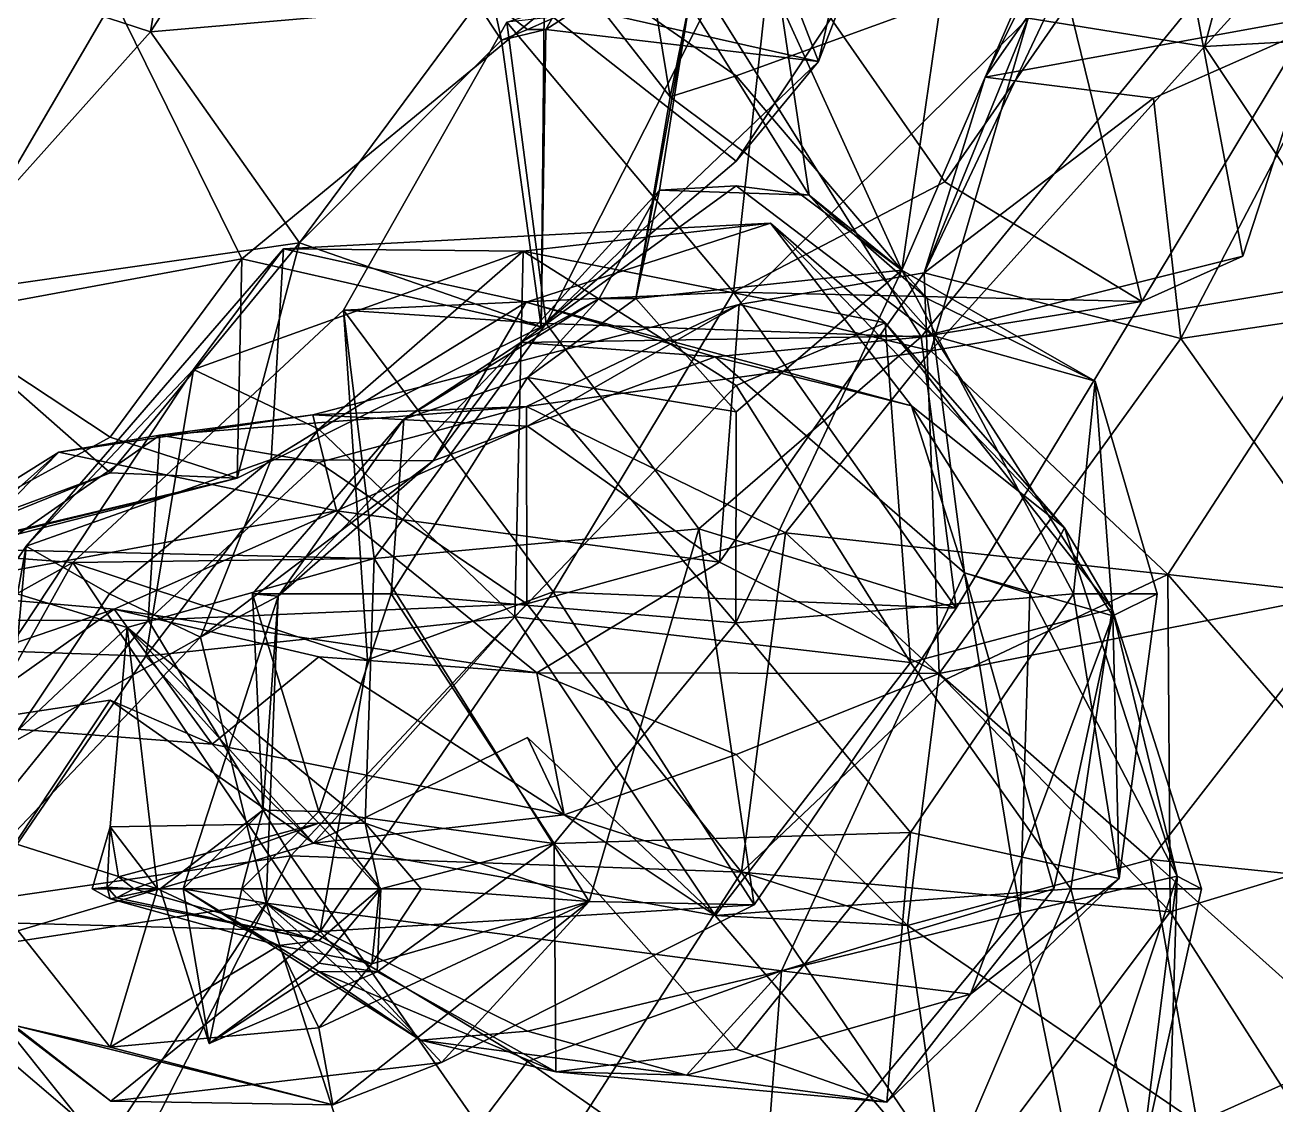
# Model space of a CAD drawing. Extents: x 290083 to 295691, y 4553739 to 4561622.
# Drawn here: x 294136 to 294211.6, y 4558608.8 to 4558674 of the extents above; entities that cross this region are included whole.
import ezdxf

# ---------------------------------------------------------------- set-up
doc = ezdxf.new("R2010")
doc.units = 0
doc.layers.add('Au_ppm_Pref_-_0_3', color=7, linetype='CONTINUOUS')

msp = doc.modelspace()

# ---------------------------------------------------------------- linework, layer by layer
at = {"layer": 'Au_ppm_Pref_-_0_3'}
for points in [[(294194, 4558670.841, 1796.986), (294204.164, 4558691.404, 1799.048), (294216.202, 4558674.878, 1798.528)], [(294194, 4558670.841, 1796.986), (294199.903, 4558679.269, 1793.024), (294204.164, 4558691.404, 1799.048)], [(294163.342, 4558675.287, 1870.887), (294153.768, 4558689.404, 1872.121), (294143.619, 4558673.573, 1872.614)], [(294143.619, 4558673.573, 1872.614), (294153.768, 4558689.404, 1872.121), (294145.721, 4558686.666, 1876.827)], [(294143.619, 4558673.573, 1872.614), (294145.721, 4558686.666, 1876.827), (294130.97, 4558677.708, 1875.724)], [(294183.941, 4558671.794, 1875.661), (294187.485, 4558687.334, 1876.827), (294178.966, 4558684.654, 1873.704)], [(294187.485, 4558687.334, 1876.827), (294183.941, 4558671.794, 1875.661), (294185.298, 4558675.287, 1879.812)], [(294168.369, 4558675.287, 1870.887), (294183.941, 4558671.794, 1875.661), (294178.966, 4558684.654, 1873.704)], [(294210.382, 4558684.311, 1787.737), (294196.597, 4558674.393, 1788.654), (294207.25, 4558672.686, 1784.119)], [(294210.382, 4558684.311, 1787.737), (294207.25, 4558672.686, 1784.119), (294216.764, 4558683.204, 1785.098)], [(294226.822, 4558673.772, 1783.5), (294216.764, 4558683.204, 1785.098), (294207.25, 4558672.686, 1784.119)], [(294178.807, 4558657.854, 1932.373), (294165.126, 4558674.168, 1930.477), (294181.179, 4558679.438, 1933.793)], [(294191.565, 4558664.52, 1933.869), (294178.807, 4558657.854, 1932.373), (294181.179, 4558679.438, 1933.793)], [(294191.565, 4558664.52, 1933.869), (294181.179, 4558679.438, 1933.793), (294199.059, 4558675.287, 1933.813)], [(294194, 4558670.841, 1796.986), (294190.322, 4558659.026, 1793.774), (294199.903, 4558679.269, 1793.024)], [(294199.903, 4558679.269, 1793.024), (294190.322, 4558659.026, 1793.774), (294196.597, 4558674.393, 1788.654)], [(294168.086, 4558678.483, 1859.263), (294178.966, 4558670.918, 1854.526), (294174.979, 4558669.649, 1853.069)], [(294168.086, 4558678.483, 1859.263), (294191.322, 4558675.399, 1859.038), (294178.966, 4558670.918, 1854.526)], [(294168.086, 4558678.483, 1859.263), (294174.979, 4558669.649, 1853.069), (294174.067, 4558675.287, 1853.069)], [(294143.619, 4558673.573, 1872.614), (294130.97, 4558677.708, 1875.724), (294129.205, 4558657.469, 1871.912)], [(294188.966, 4558659.19, 1852.418), (294196.762, 4558677.233, 1853.069), (294181.644, 4558675.287, 1851.807)], [(294188.966, 4558659.19, 1852.418), (294191.322, 4558675.399, 1859.038), (294196.762, 4558677.233, 1853.069)], [(294203.472, 4558657.293, 1930.146), (294199.059, 4558675.287, 1933.813), (294214.819, 4558676.145, 1929.928)], [(294209.561, 4558660.035, 1924.341), (294203.472, 4558657.293, 1930.146), (294214.819, 4558676.145, 1929.928)], [(294206.671, 4558675.4, 1922.404), (294209.561, 4558660.035, 1924.341), (294214.819, 4558676.145, 1929.928)], [(294125.092, 4558675.287, 1887.066), (294141.391, 4558675.591, 1882.858), (294130.177, 4558656.365, 1883.577)], [(294149.124, 4558659.879, 1881.559), (294130.177, 4558656.365, 1883.577), (294141.391, 4558675.591, 1882.858)], [(294167.384, 4558674.887, 1883.201), (294149.124, 4558659.879, 1881.559), (294141.391, 4558675.591, 1882.858)], [(294163.342, 4558675.287, 1870.887), (294143.619, 4558673.573, 1872.614), (294152.598, 4558660.842, 1872.563)], [(294163.342, 4558675.287, 1870.887), (294152.598, 4558660.842, 1872.563), (294164.795, 4558673.064, 1870.887)], [(294163.342, 4558675.287, 1870.887), (294164.795, 4558673.064, 1870.887), (294164.33, 4558675.287, 1869.927)], [(294164.795, 4558673.064, 1870.887), (294166.367, 4558673.723, 1870.366), (294164.33, 4558675.287, 1869.927)], [(294169.926, 4558675.287, 1869.209), (294164.33, 4558675.287, 1869.927), (294166.367, 4558673.723, 1870.366)], [(294167.509, 4558655.963, 1925.382), (294177.414, 4558675.534, 1922.905), (294165.126, 4558674.168, 1930.477)], [(294167.471, 4558673.726, 1870.887), (294169.926, 4558675.287, 1869.209), (294166.367, 4558673.723, 1870.366)], [(294185.298, 4558675.287, 1879.812), (294178.966, 4558665.767, 1880), (294167.384, 4558674.887, 1883.201)], [(294168.369, 4558675.287, 1870.887), (294167.471, 4558673.726, 1870.887), (294183.941, 4558671.794, 1875.661)], [(294167.471, 4558673.726, 1870.887), (294168.369, 4558675.287, 1870.887), (294169.926, 4558675.287, 1869.209)], [(294177.414, 4558675.534, 1922.905), (294167.509, 4558655.963, 1925.382), (294190.142, 4558655.169, 1923.537)], [(294172.914, 4558657.469, 1849.983), (294174.342, 4558664.009, 1847.13), (294176.13, 4558675.287, 1851.733)], [(294172.914, 4558657.469, 1849.983), (294176.13, 4558675.287, 1851.733), (294174.979, 4558669.649, 1853.069)], [(294176.13, 4558675.287, 1851.733), (294174.067, 4558675.287, 1853.069), (294174.979, 4558669.649, 1853.069)], [(294183.379, 4558663.709, 1847.13), (294176.13, 4558675.287, 1851.733), (294174.342, 4558664.009, 1847.13)], [(294183.379, 4558663.709, 1847.13), (294181.644, 4558675.287, 1851.807), (294176.13, 4558675.287, 1851.733)], [(294177.414, 4558675.534, 1922.905), (294190.142, 4558655.169, 1923.537), (294206.671, 4558675.4, 1922.404)], [(294188.966, 4558659.19, 1852.418), (294178.966, 4558670.918, 1854.526), (294191.322, 4558675.399, 1859.038)], [(294183.941, 4558671.794, 1875.661), (294178.966, 4558665.767, 1880), (294185.298, 4558675.287, 1879.812)], [(294181.644, 4558675.287, 1851.807), (294183.379, 4558663.709, 1847.13), (294188.966, 4558659.19, 1852.418)], [(294206.671, 4558675.4, 1922.404), (294190.142, 4558655.169, 1923.537), (294209.561, 4558660.035, 1924.341)], [(294203.472, 4558657.293, 1930.146), (294191.565, 4558664.52, 1933.869), (294199.059, 4558675.287, 1933.813)], [(294167.384, 4558674.887, 1883.201), (294167.201, 4558655.773, 1876.878), (294149.124, 4558659.879, 1881.559)], [(294167.201, 4558655.773, 1876.878), (294167.384, 4558674.887, 1883.201), (294178.966, 4558665.767, 1880)], [(294194, 4558670.841, 1796.986), (294216.202, 4558674.878, 1798.528), (294204.164, 4558669.574, 1795.58)], [(294216.202, 4558674.878, 1798.528), (294205.811, 4558655.051, 1798.033), (294204.164, 4558669.574, 1795.58)], [(294229.607, 4558658.595, 1797.971), (294205.811, 4558655.051, 1798.033), (294216.202, 4558674.878, 1798.528)], [(294155.265, 4558656.765, 1930.031), (294165.126, 4558674.168, 1930.477), (294178.807, 4558657.854, 1932.373)], [(294155.265, 4558656.765, 1930.031), (294167.509, 4558655.963, 1925.382), (294165.126, 4558674.168, 1930.477)], [(294190.72, 4558654.324, 1782.448), (294196.597, 4558674.393, 1788.654), (294179.154, 4558657.117, 1787.844)], [(294179.154, 4558657.117, 1787.844), (294196.597, 4558674.393, 1788.654), (294190.322, 4558659.026, 1793.774)], [(294190.72, 4558654.324, 1782.448), (294207.25, 4558672.686, 1784.119), (294196.597, 4558674.393, 1788.654)], [(294216.6, 4558658.647, 1783.077), (294226.822, 4558673.772, 1783.5), (294207.25, 4558672.686, 1784.119)], [(294143.619, 4558673.573, 1872.614), (294129.205, 4558657.469, 1871.912), (294152.598, 4558660.842, 1872.563)], [(294164.795, 4558673.064, 1870.887), (294152.598, 4558660.842, 1872.563), (294167.201, 4558655.773, 1876.878)], [(294167.471, 4558673.726, 1870.887), (294164.795, 4558673.064, 1870.887), (294167.201, 4558655.773, 1876.878)], [(294164.795, 4558673.064, 1870.887), (294167.471, 4558673.726, 1870.887), (294166.367, 4558673.723, 1870.366)], [(294167.471, 4558673.726, 1870.887), (294167.201, 4558655.773, 1876.878), (294183.941, 4558671.794, 1875.661)], [(294190.72, 4558654.324, 1782.448), (294216.6, 4558658.647, 1783.077), (294207.25, 4558672.686, 1784.119)], [(294183.941, 4558671.794, 1875.661), (294167.201, 4558655.773, 1876.878), (294178.966, 4558665.767, 1880)], [(294188.966, 4558659.19, 1852.418), (294174.979, 4558669.649, 1853.069), (294178.966, 4558670.918, 1854.526)], [(294194, 4558670.841, 1796.986), (294204.164, 4558669.574, 1795.58), (294190.322, 4558659.026, 1793.774)], [(294188.966, 4558659.19, 1852.418), (294172.914, 4558657.469, 1849.983), (294174.979, 4558669.649, 1853.069)], [(294205.811, 4558655.051, 1798.033), (294190.322, 4558659.026, 1793.774), (294204.164, 4558669.574, 1795.58)], [(294174.342, 4558664.009, 1847.13), (294165.966, 4558654.81, 1841.274), (294178.966, 4558664.27, 1844.863)], [(294178.966, 4558664.27, 1844.863), (294165.966, 4558654.81, 1841.274), (294190.891, 4558655.231, 1840.926)], [(294174.342, 4558664.009, 1847.13), (294170.696, 4558657.469, 1847.13), (294165.966, 4558654.81, 1841.274)], [(294170.696, 4558657.469, 1847.13), (294174.342, 4558664.009, 1847.13), (294172.914, 4558657.469, 1849.983)], [(294183.379, 4558663.709, 1847.13), (294174.342, 4558664.009, 1847.13), (294178.966, 4558664.27, 1844.863)], [(294203.472, 4558657.293, 1930.146), (294178.807, 4558657.854, 1932.373), (294191.565, 4558664.52, 1933.869)], [(294183.379, 4558663.709, 1847.13), (294178.966, 4558664.27, 1844.863), (294190.891, 4558655.231, 1840.926)], [(294183.379, 4558663.709, 1847.13), (294190.505, 4558657.469, 1847.13), (294188.966, 4558659.19, 1852.418)], [(294190.505, 4558657.469, 1847.13), (294183.379, 4558663.709, 1847.13), (294190.891, 4558655.231, 1840.926)], [(294166.109, 4558660.337, 1816.677), (294181.04, 4558662.02, 1823.849), (294151.643, 4558660.473, 1823.247)], [(294151.643, 4558660.473, 1823.247), (294181.04, 4558662.02, 1823.849), (294166.289, 4558657.246, 1829.26)], [(294181.04, 4558662.02, 1823.849), (294166.109, 4558660.337, 1816.677), (294187.957, 4558656.014, 1818.277)], [(294166.289, 4558657.246, 1829.26), (294181.04, 4558662.02, 1823.849), (294189.563, 4558650.988, 1828.095)], [(294187.957, 4558656.014, 1818.277), (294198.797, 4558643.638, 1823.373), (294181.04, 4558662.02, 1823.849)], [(294198.797, 4558643.638, 1823.373), (294189.563, 4558650.988, 1828.095), (294181.04, 4558662.02, 1823.849)], [(294129.205, 4558657.469, 1871.912), (294141.168, 4558646.959, 1873.323), (294152.598, 4558660.842, 1872.563)], [(294136.109, 4558642.531, 1823.909), (294151.643, 4558660.473, 1823.247), (294150.906, 4558647.758, 1830.666)], [(294136.109, 4558642.531, 1823.909), (294146.216, 4558653.197, 1818.334), (294151.643, 4558660.473, 1823.247)], [(294148.84, 4558646.62, 1876.827), (294152.598, 4558660.842, 1872.563), (294141.168, 4558646.959, 1873.323)], [(294146.216, 4558653.197, 1818.334), (294166.109, 4558660.337, 1816.677), (294151.643, 4558660.473, 1823.247)], [(294153.768, 4558649.583, 1814.123), (294166.109, 4558660.337, 1816.677), (294146.216, 4558653.197, 1818.334)], [(294152.598, 4558660.842, 1872.563), (294148.84, 4558646.62, 1876.827), (294167.201, 4558655.773, 1876.878)], [(294150.906, 4558647.758, 1830.666), (294151.643, 4558660.473, 1823.247), (294166.289, 4558657.246, 1829.26)], [(294165.602, 4558638.263, 1813.119), (294166.109, 4558660.337, 1816.677), (294153.768, 4558649.583, 1814.123)], [(294165.602, 4558638.263, 1813.119), (294178.966, 4558652.214, 1813.246), (294166.109, 4558660.337, 1816.677)], [(294166.109, 4558660.337, 1816.677), (294178.966, 4558652.214, 1813.246), (294187.957, 4558656.014, 1818.277)], [(294149.124, 4558659.879, 1881.559), (294141.168, 4558649.098, 1879.617), (294130.177, 4558656.365, 1883.577)], [(294149.124, 4558659.879, 1881.559), (294148.84, 4558646.62, 1876.827), (294141.168, 4558649.098, 1879.617)], [(294149.124, 4558659.879, 1881.559), (294167.201, 4558655.773, 1876.878), (294148.84, 4558646.62, 1876.827)], [(294209.561, 4558660.035, 1924.341), (294190.142, 4558655.169, 1923.537), (294203.472, 4558657.293, 1930.146)], [(294178.966, 4558650.632, 1849.409), (294172.914, 4558657.469, 1849.983), (294188.966, 4558659.19, 1852.418)], [(294190.322, 4558659.026, 1793.774), (294191.23, 4558634.826, 1798.165), (294177.957, 4558641.556, 1794.542)], [(294179.154, 4558657.117, 1787.844), (294190.322, 4558659.026, 1793.774), (294177.957, 4558641.556, 1794.542)], [(294178.942, 4558637.896, 1851.105), (294188.966, 4558659.19, 1852.418), (294199.329, 4558639.651, 1850.79)], [(294178.942, 4558637.896, 1851.105), (294178.966, 4558650.632, 1849.409), (294188.966, 4558659.19, 1852.418)], [(294188.966, 4558659.19, 1852.418), (294190.505, 4558657.469, 1847.13), (294200.636, 4558652.478, 1847.13)], [(294200.636, 4558652.478, 1847.13), (294199.329, 4558639.651, 1850.79), (294188.966, 4558659.19, 1852.418)], [(294191.23, 4558634.826, 1798.165), (294190.322, 4558659.026, 1793.774), (294205.811, 4558655.051, 1798.033)], [(294190.72, 4558654.324, 1782.448), (294205.034, 4558640.813, 1781.192), (294216.6, 4558658.647, 1783.077)], [(294228.47, 4558638.162, 1782.433), (294216.6, 4558658.647, 1783.077), (294205.034, 4558640.813, 1781.192)], [(294216.58, 4558639.845, 1797.635), (294205.811, 4558655.051, 1798.033), (294229.607, 4558658.595, 1797.971)], [(294129.205, 4558657.469, 1871.912), (294128.129, 4558642.123, 1876.203), (294141.168, 4558646.959, 1873.323)], [(294166.289, 4558657.246, 1829.26), (294160.687, 4558647.684, 1835.251), (294150.906, 4558647.758, 1830.666)], [(294178.807, 4558657.854, 1932.373), (294167.931, 4558639.77, 1932.852), (294155.265, 4558656.765, 1930.031)], [(294170.696, 4558657.469, 1847.13), (294166.367, 4558652.708, 1851.482), (294158.911, 4558650.195, 1847.13)], [(294165.966, 4558654.81, 1841.274), (294170.696, 4558657.469, 1847.13), (294158.911, 4558650.195, 1847.13)], [(294177.698, 4558653.96, 1835.247), (294160.687, 4558647.684, 1835.251), (294166.289, 4558657.246, 1829.26)], [(294177.698, 4558653.96, 1835.247), (294166.289, 4558657.246, 1829.26), (294189.563, 4558650.988, 1828.095)], [(294178.966, 4558650.632, 1849.409), (294166.367, 4558652.708, 1851.482), (294172.914, 4558657.469, 1849.983)], [(294170.696, 4558657.469, 1847.13), (294172.914, 4558657.469, 1849.983), (294166.367, 4558652.708, 1851.482)], [(294167.931, 4558639.77, 1932.852), (294178.807, 4558657.854, 1932.373), (294192.246, 4558638.774, 1929.956)], [(294192.246, 4558638.774, 1929.956), (294178.807, 4558657.854, 1932.373), (294203.472, 4558657.293, 1930.146)], [(294203.472, 4558657.293, 1930.146), (294190.142, 4558655.169, 1923.537), (294192.246, 4558638.774, 1929.956)], [(294200.636, 4558652.478, 1847.13), (294190.505, 4558657.469, 1847.13), (294190.891, 4558655.231, 1840.926)], [(294138.915, 4558641.531, 1931.229), (294157.125, 4558641.777, 1923.502), (294155.265, 4558656.765, 1930.031)], [(294156.722, 4558635.65, 1933.494), (294138.915, 4558641.531, 1931.229), (294155.265, 4558656.765, 1930.031)], [(294166.367, 4558649.773, 1791.111), (294153.404, 4558650.456, 1787.774), (294179.154, 4558657.117, 1787.844)], [(294153.404, 4558650.456, 1787.774), (294166.318, 4558650.962, 1782.339), (294179.154, 4558657.117, 1787.844)], [(294157.125, 4558641.777, 1923.502), (294167.509, 4558655.963, 1925.382), (294155.265, 4558656.765, 1930.031)], [(294156.722, 4558635.65, 1933.494), (294155.265, 4558656.765, 1930.031), (294167.931, 4558639.77, 1932.852)], [(294190.72, 4558654.324, 1782.448), (294179.154, 4558657.117, 1787.844), (294166.318, 4558650.962, 1782.339)], [(294179.154, 4558657.117, 1787.844), (294177.957, 4558641.556, 1794.542), (294166.367, 4558649.773, 1791.111)], [(294125.949, 4558640.789, 1876.827), (294130.177, 4558656.365, 1883.577), (294141.168, 4558649.098, 1879.617)], [(294157.125, 4558641.777, 1923.502), (294176.712, 4558643.564, 1926.708), (294167.509, 4558655.963, 1925.382)], [(294176.712, 4558643.564, 1926.708), (294190.142, 4558655.169, 1923.537), (294167.509, 4558655.963, 1925.382)], [(294187.957, 4558656.014, 1818.277), (294178.966, 4558652.214, 1813.246), (294189.501, 4558635.493, 1813.853)], [(294201.669, 4558638.729, 1817.935), (294187.957, 4558656.014, 1818.277), (294189.501, 4558635.493, 1813.853)], [(294201.669, 4558638.729, 1817.935), (294198.797, 4558643.638, 1823.373), (294187.957, 4558656.014, 1818.277)], [(294165.966, 4558654.81, 1841.274), (294177.698, 4558653.96, 1835.247), (294190.891, 4558655.231, 1840.926)], [(294190.142, 4558655.169, 1923.537), (294176.712, 4558643.564, 1926.708), (294192.246, 4558638.774, 1929.956)], [(294190.891, 4558655.231, 1840.926), (294177.698, 4558653.96, 1835.247), (294192.759, 4558640.917, 1835.316)], [(294200.636, 4558652.478, 1847.13), (294190.891, 4558655.231, 1840.926), (294201.702, 4558638.309, 1841.407)], [(294192.759, 4558640.917, 1835.316), (294201.702, 4558638.309, 1841.407), (294190.891, 4558655.231, 1840.926)], [(294216.58, 4558639.845, 1797.635), (294191.23, 4558634.826, 1798.165), (294205.811, 4558655.051, 1798.033)], [(294165.966, 4558654.81, 1841.274), (294158.911, 4558650.195, 1847.13), (294151.327, 4558639.494, 1841.032)], [(294165.966, 4558654.81, 1841.274), (294151.327, 4558639.494, 1841.032), (294160.687, 4558647.684, 1835.251)], [(294165.966, 4558654.81, 1841.274), (294160.687, 4558647.684, 1835.251), (294177.698, 4558653.96, 1835.247)], [(294190.72, 4558654.324, 1782.448), (294166.318, 4558650.962, 1782.339), (294181.945, 4558643.334, 1779.165)], [(294181.945, 4558643.334, 1779.165), (294205.034, 4558640.813, 1781.192), (294190.72, 4558654.324, 1782.448)], [(294189.563, 4558650.988, 1828.095), (294192.759, 4558640.917, 1835.316), (294177.698, 4558653.96, 1835.247)], [(294146.216, 4558653.197, 1818.334), (294136.109, 4558642.531, 1823.909), (294134.954, 4558636.181, 1817.433)], [(294146.216, 4558653.197, 1818.334), (294134.954, 4558636.181, 1817.433), (294143.331, 4558635.876, 1813.772)], [(294146.216, 4558653.197, 1818.334), (294143.331, 4558635.876, 1813.772), (294153.768, 4558649.583, 1814.123)], [(294178.942, 4558637.896, 1851.105), (294158.136, 4558639.651, 1851.01), (294166.367, 4558652.708, 1851.482)], [(294158.911, 4558650.195, 1847.13), (294166.367, 4558652.708, 1851.482), (294158.136, 4558639.651, 1851.01)], [(294178.966, 4558650.632, 1849.409), (294178.942, 4558637.896, 1851.105), (294166.367, 4558652.708, 1851.482)], [(294165.602, 4558638.263, 1813.119), (294189.501, 4558635.493, 1813.853), (294178.966, 4558652.214, 1813.246)], [(294200.636, 4558652.478, 1847.13), (294204.394, 4558639.651, 1847.13), (294199.329, 4558639.651, 1850.79)], [(294204.394, 4558639.651, 1847.13), (294200.636, 4558652.478, 1847.13), (294201.702, 4558638.309, 1841.407)], [(294153.404, 4558650.456, 1787.774), (294154.845, 4558644.646, 1794.705), (294138.076, 4558648.201, 1789.129)], [(294138.076, 4558648.201, 1789.129), (294144.184, 4558649.215, 1783.127), (294153.404, 4558650.456, 1787.774)], [(294153.404, 4558650.456, 1787.774), (294144.184, 4558649.215, 1783.127), (294166.318, 4558650.962, 1782.339)], [(294166.318, 4558650.962, 1782.339), (294144.184, 4558649.215, 1783.127), (294153.768, 4558647.576, 1779.156)], [(294166.367, 4558649.773, 1791.111), (294154.845, 4558644.646, 1794.705), (294153.404, 4558650.456, 1787.774)], [(294166.318, 4558650.962, 1782.339), (294153.768, 4558647.576, 1779.156), (294166.323, 4558639.047, 1777.297)], [(294166.318, 4558650.962, 1782.339), (294166.323, 4558639.047, 1777.297), (294181.945, 4558643.334, 1779.165)], [(294198.797, 4558643.638, 1823.373), (294196.702, 4558639.651, 1827.949), (294189.563, 4558650.988, 1828.095)], [(294196.702, 4558639.651, 1827.949), (294192.759, 4558640.917, 1835.316), (294189.563, 4558650.988, 1828.095)], [(294149.767, 4558639.651, 1847.13), (294158.911, 4558650.195, 1847.13), (294158.136, 4558639.651, 1851.01)], [(294158.911, 4558650.195, 1847.13), (294149.767, 4558639.651, 1847.13), (294151.327, 4558639.494, 1841.032)], [(294177.957, 4558641.556, 1794.542), (294154.845, 4558644.646, 1794.705), (294166.367, 4558649.773, 1791.111)], [(294148.84, 4558646.62, 1876.827), (294125.949, 4558640.789, 1876.827), (294141.168, 4558649.098, 1879.617)], [(294138.076, 4558648.201, 1789.129), (294128.129, 4558638.034, 1781.904), (294144.184, 4558649.215, 1783.127)], [(294144.184, 4558649.215, 1783.127), (294128.129, 4558638.034, 1781.904), (294143.478, 4558638.044, 1777.482)], [(294165.602, 4558638.263, 1813.119), (294153.768, 4558649.583, 1814.123), (294143.331, 4558635.876, 1813.772)], [(294144.184, 4558649.215, 1783.127), (294143.478, 4558638.044, 1777.482), (294153.768, 4558647.576, 1779.156)], [(294138.076, 4558648.201, 1789.129), (294128.657, 4558639.82, 1793.762), (294121.593, 4558637.886, 1787.737)], [(294138.076, 4558648.201, 1789.129), (294121.593, 4558637.886, 1787.737), (294128.129, 4558638.034, 1781.904)], [(294128.657, 4558639.82, 1793.762), (294138.076, 4558648.201, 1789.129), (294154.845, 4558644.646, 1794.705)], [(294141.146, 4558639.651, 1829.312), (294136.109, 4558642.531, 1823.909), (294150.906, 4558647.758, 1830.666)], [(294150.906, 4558647.758, 1830.666), (294146.622, 4558637.026, 1833.526), (294141.146, 4558639.651, 1829.312)], [(294153.768, 4558647.576, 1779.156), (294143.478, 4558638.044, 1777.482), (294166.323, 4558639.047, 1777.297)], [(294150.906, 4558647.758, 1830.666), (294160.687, 4558647.684, 1835.251), (294146.622, 4558637.026, 1833.526)], [(294160.687, 4558647.684, 1835.251), (294151.327, 4558639.494, 1841.032), (294146.622, 4558637.026, 1833.526)], [(294125.949, 4558640.789, 1876.827), (294148.84, 4558646.62, 1876.827), (294128.117, 4558641.607, 1876.421)], [(294128.117, 4558641.607, 1876.421), (294148.84, 4558646.62, 1876.827), (294128.402, 4558641.783, 1876.262)], [(294128.129, 4558642.123, 1876.203), (294128.402, 4558641.783, 1876.262), (294141.168, 4558646.959, 1873.323)], [(294128.402, 4558641.783, 1876.262), (294148.84, 4558646.62, 1876.827), (294141.168, 4558646.959, 1873.323)], [(294141.42, 4558638.717, 1799.53), (294128.657, 4558639.82, 1793.762), (294154.845, 4558644.646, 1794.705)], [(294141.42, 4558638.717, 1799.53), (294154.845, 4558644.646, 1794.705), (294166.937, 4558634.866, 1799.238)], [(294177.957, 4558641.556, 1794.542), (294166.937, 4558634.866, 1799.238), (294154.845, 4558644.646, 1794.705)], [(294170.087, 4558621.059, 1923.771), (294176.712, 4558643.564, 1926.708), (294157.125, 4558641.777, 1923.502)], [(294170.087, 4558621.059, 1923.771), (294180.049, 4558620.87, 1930.087), (294176.712, 4558643.564, 1926.708)], [(294180.049, 4558620.87, 1930.087), (294192.246, 4558638.774, 1929.956), (294176.712, 4558643.564, 1926.708)], [(294196.702, 4558639.651, 1827.949), (294198.797, 4558643.638, 1823.373), (294205.592, 4558622.589, 1823.399)], [(294201.669, 4558638.729, 1817.935), (294205.592, 4558622.589, 1823.399), (294198.797, 4558643.638, 1823.373)], [(294181.945, 4558643.334, 1779.165), (294166.323, 4558639.047, 1777.297), (294179.297, 4558622.832, 1775.545)], [(294181.945, 4558643.334, 1779.165), (294179.297, 4558622.832, 1775.545), (294191.565, 4558634.442, 1777.594)], [(294205.034, 4558640.813, 1781.192), (294181.945, 4558643.334, 1779.165), (294191.565, 4558634.442, 1777.594)], [(294126.278, 4558642.481, 1924.411), (294138.915, 4558641.531, 1931.229), (294121.49, 4558631.845, 1930.281)], [(294136.109, 4558642.531, 1823.909), (294135.016, 4558630.534, 1829.312), (294124.956, 4558625.999, 1822.87)], [(294136.109, 4558642.531, 1823.909), (294124.956, 4558625.999, 1822.87), (294134.954, 4558636.181, 1817.433)], [(294130.116, 4558626.249, 1920.603), (294142.206, 4558637.606, 1919.271), (294126.278, 4558642.481, 1924.411)], [(294142.206, 4558637.606, 1919.271), (294157.125, 4558641.777, 1923.502), (294126.278, 4558642.481, 1924.411)], [(294126.278, 4558642.481, 1924.411), (294157.125, 4558641.777, 1923.502), (294138.915, 4558641.531, 1931.229)], [(294136.109, 4558642.531, 1823.909), (294141.146, 4558639.651, 1829.312), (294135.016, 4558630.534, 1829.312)], [(294126.857, 4558620, 1931.283), (294121.49, 4558631.845, 1930.281), (294138.915, 4558641.531, 1931.229)], [(294138.915, 4558641.531, 1931.229), (294153.865, 4558619.265, 1932.964), (294126.857, 4558620, 1931.283)], [(294153.865, 4558619.265, 1932.964), (294138.915, 4558641.531, 1931.229), (294156.722, 4558635.65, 1933.494)], [(294142.206, 4558637.606, 1919.271), (294156.569, 4558625.795, 1918.402), (294157.125, 4558641.777, 1923.502)], [(294156.569, 4558625.795, 1918.402), (294170.087, 4558621.059, 1923.771), (294157.125, 4558641.777, 1923.502)], [(294166.937, 4558634.866, 1799.238), (294177.957, 4558641.556, 1794.542), (294191.23, 4558634.826, 1798.165)], [(294198.149, 4558621.833, 1838.087), (294192.759, 4558640.917, 1835.316), (294181.715, 4558616.885, 1835.838)], [(294196.107, 4558620.377, 1830.281), (294181.715, 4558616.885, 1835.838), (294192.759, 4558640.917, 1835.316)], [(294205.166, 4558620.443, 1777.698), (294205.034, 4558640.813, 1781.192), (294191.565, 4558634.442, 1777.594)], [(294198.149, 4558621.833, 1838.087), (294201.702, 4558638.309, 1841.407), (294192.759, 4558640.917, 1835.316)], [(294196.107, 4558620.377, 1830.281), (294192.759, 4558640.917, 1835.316), (294196.702, 4558639.651, 1827.949)], [(294228.47, 4558638.162, 1782.433), (294205.034, 4558640.813, 1781.192), (294219.05, 4558624.652, 1779.78)], [(294219.05, 4558624.652, 1779.78), (294205.034, 4558640.813, 1781.192), (294205.166, 4558620.443, 1777.698)], [(294141.42, 4558638.717, 1799.53), (294121.449, 4558631.902, 1799.615), (294128.657, 4558639.82, 1793.762)], [(294153.865, 4558619.265, 1932.964), (294167.931, 4558639.77, 1932.852), (294180.049, 4558620.87, 1930.087)], [(294167.931, 4558639.77, 1932.852), (294153.865, 4558619.265, 1932.964), (294156.722, 4558635.65, 1933.494)], [(294167.931, 4558639.77, 1932.852), (294192.246, 4558638.774, 1929.956), (294180.049, 4558620.87, 1930.087)], [(294216.58, 4558639.845, 1797.635), (294203.986, 4558623.613, 1800.377), (294191.23, 4558634.826, 1798.165)], [(294203.986, 4558623.613, 1800.377), (294216.58, 4558639.845, 1797.635), (294227.555, 4558621.187, 1799.255)], [(294146.622, 4558637.026, 1833.526), (294135.016, 4558630.534, 1829.312), (294141.146, 4558639.651, 1829.312)], [(294143.478, 4558638.044, 1777.482), (294152.087, 4558623.815, 1775.272), (294166.323, 4558639.047, 1777.297)], [(294150.404, 4558626.589, 1847.13), (294145.576, 4558621.833, 1842.254), (294151.327, 4558639.494, 1841.032)], [(294151.327, 4558639.494, 1841.032), (294145.576, 4558621.833, 1842.254), (294150.598, 4558620.966, 1835.819)], [(294151.327, 4558639.494, 1841.032), (294150.598, 4558620.966, 1835.819), (294146.622, 4558637.026, 1833.526)], [(294149.767, 4558639.651, 1847.13), (294158.136, 4558639.651, 1851.01), (294153.768, 4558626.505, 1848.687)], [(294149.767, 4558639.651, 1847.13), (294153.768, 4558626.505, 1848.687), (294150.404, 4558626.589, 1847.13)], [(294149.767, 4558639.651, 1847.13), (294150.404, 4558626.589, 1847.13), (294151.327, 4558639.494, 1841.032)], [(294152.087, 4558623.815, 1775.272), (294179.297, 4558622.832, 1775.545), (294166.323, 4558639.047, 1777.297)], [(294167.979, 4558624.571, 1851.396), (294153.768, 4558626.505, 1848.687), (294158.136, 4558639.651, 1851.01)], [(294178.942, 4558637.896, 1851.105), (294167.979, 4558624.571, 1851.396), (294158.136, 4558639.651, 1851.01)], [(294178.942, 4558637.896, 1851.105), (294199.329, 4558639.651, 1850.79), (294189.49, 4558625.236, 1850.957)], [(294202.095, 4558622.455, 1846.699), (294189.49, 4558625.236, 1850.957), (294199.329, 4558639.651, 1850.79)], [(294196.702, 4558639.651, 1827.949), (294205.592, 4558622.589, 1823.399), (294196.107, 4558620.377, 1830.281)], [(294204.394, 4558639.651, 1847.13), (294202.095, 4558622.455, 1846.699), (294199.329, 4558639.651, 1850.79)], [(294202.095, 4558622.455, 1846.699), (294204.394, 4558639.651, 1847.13), (294201.702, 4558638.309, 1841.407)], [(294131.608, 4558631.772, 1804.361), (294121.449, 4558631.902, 1799.615), (294141.42, 4558638.717, 1799.53)], [(294147.338, 4558630.558, 1805.555), (294131.608, 4558631.772, 1804.361), (294141.42, 4558638.717, 1799.53)], [(294153.768, 4558635.847, 1804.287), (294147.338, 4558630.558, 1805.555), (294141.42, 4558638.717, 1799.53)], [(294153.768, 4558635.847, 1804.287), (294141.42, 4558638.717, 1799.53), (294166.937, 4558634.866, 1799.238)], [(294165.602, 4558638.263, 1813.119), (294143.331, 4558635.876, 1813.772), (294153.457, 4558624.594, 1811.263)], [(294165.602, 4558638.263, 1813.119), (294153.457, 4558624.594, 1811.263), (294177.705, 4558620.213, 1811.695)], [(294165.602, 4558638.263, 1813.119), (294177.705, 4558620.213, 1811.695), (294189.501, 4558635.493, 1813.853)], [(294199.184, 4558621.833, 1813.842), (294201.669, 4558638.729, 1817.935), (294189.501, 4558635.493, 1813.853)], [(294201.702, 4558638.309, 1841.407), (294193.119, 4558615.471, 1841.212), (294202.095, 4558622.455, 1846.699)], [(294193.119, 4558615.471, 1841.212), (294201.702, 4558638.309, 1841.407), (294198.149, 4558621.833, 1838.087)], [(294199.184, 4558621.833, 1813.842), (294207.056, 4558621.833, 1817.433), (294201.669, 4558638.729, 1817.935)], [(294201.669, 4558638.729, 1817.935), (294207.056, 4558621.833, 1817.433), (294205.592, 4558622.589, 1823.399)], [(294128.129, 4558638.034, 1781.904), (294129.273, 4558620.501, 1776.634), (294143.478, 4558638.044, 1777.482)], [(294129.273, 4558620.501, 1776.634), (294152.087, 4558623.815, 1775.272), (294143.478, 4558638.044, 1777.482)], [(294130.116, 4558626.249, 1920.603), (294144.041, 4558621.833, 1918.402), (294142.206, 4558637.606, 1919.271)], [(294144.041, 4558621.833, 1918.402), (294141.168, 4558625.574, 1913.71), (294142.206, 4558637.606, 1919.271)], [(294141.168, 4558625.574, 1913.71), (294153.768, 4558625.798, 1917.08), (294142.206, 4558637.606, 1919.271)], [(294156.569, 4558625.795, 1918.402), (294142.206, 4558637.606, 1919.271), (294153.768, 4558625.798, 1917.08)], [(294178.942, 4558637.896, 1851.105), (294189.49, 4558625.236, 1850.957), (294167.979, 4558624.571, 1851.396)], [(294128.046, 4558617.495, 1834.052), (294146.622, 4558637.026, 1833.526), (294150.598, 4558620.966, 1835.819)], [(294128.046, 4558617.495, 1834.052), (294135.016, 4558630.534, 1829.312), (294146.622, 4558637.026, 1833.526)], [(294143.331, 4558635.876, 1813.772), (294134.954, 4558636.181, 1817.433), (294131.028, 4558617.942, 1811.733)], [(294131.028, 4558617.942, 1811.733), (294153.457, 4558624.594, 1811.263), (294143.331, 4558635.876, 1813.772)], [(294147.338, 4558630.558, 1805.555), (294153.768, 4558635.847, 1804.287), (294168.588, 4558626.297, 1805.006)], [(294153.768, 4558635.847, 1804.287), (294166.937, 4558634.866, 1799.238), (294168.588, 4558626.297, 1805.006)], [(294177.705, 4558620.213, 1811.695), (294199.184, 4558621.833, 1813.842), (294189.501, 4558635.493, 1813.853)], [(294178.966, 4558629.935, 1802.316), (294168.588, 4558626.297, 1805.006), (294166.937, 4558634.866, 1799.238)], [(294178.966, 4558629.935, 1802.316), (294166.937, 4558634.866, 1799.238), (294191.23, 4558634.826, 1798.165)], [(294178.966, 4558629.935, 1802.316), (294191.23, 4558634.826, 1798.165), (294189.315, 4558619.619, 1804.656)], [(294189.315, 4558619.619, 1804.656), (294191.23, 4558634.826, 1798.165), (294203.986, 4558623.613, 1800.377)], [(294191.565, 4558634.442, 1777.594), (294179.297, 4558622.832, 1775.545), (294205.166, 4558620.443, 1777.698)], [(294141.168, 4558633.221, 1809.351), (294153.457, 4558624.594, 1811.263), (294131.028, 4558617.942, 1811.733)], [(294141.168, 4558633.221, 1809.351), (294131.028, 4558617.942, 1811.733), (294131.608, 4558631.772, 1804.361)], [(294147.338, 4558630.558, 1805.555), (294141.168, 4558633.221, 1809.351), (294131.608, 4558631.772, 1804.361)], [(294147.338, 4558630.558, 1805.555), (294153.457, 4558624.594, 1811.263), (294141.168, 4558633.221, 1809.351)], [(294166.367, 4558630.969, 1808.6), (294153.457, 4558624.594, 1811.263), (294168.588, 4558626.297, 1805.006)], [(294166.367, 4558630.969, 1808.6), (294177.705, 4558620.213, 1811.695), (294153.457, 4558624.594, 1811.263)], [(294166.367, 4558630.969, 1808.6), (294168.588, 4558626.297, 1805.006), (294177.705, 4558620.213, 1811.695)], [(294153.457, 4558624.594, 1811.263), (294147.338, 4558630.558, 1805.555), (294168.588, 4558626.297, 1805.006)], [(294189.315, 4558619.619, 1804.656), (294168.588, 4558626.297, 1805.006), (294178.966, 4558629.935, 1802.316)], [(294130.116, 4558626.249, 1920.603), (294135.349, 4558613.603, 1924.341), (294141.168, 4558612.268, 1921.153)], [(294144.041, 4558621.833, 1918.402), (294130.116, 4558626.249, 1920.603), (294141.168, 4558612.268, 1921.153)], [(294150.404, 4558626.589, 1847.13), (294149.118, 4558621.833, 1849.322), (294144.186, 4558621.833, 1847.13)], [(294150.404, 4558626.589, 1847.13), (294144.186, 4558621.833, 1847.13), (294145.576, 4558621.833, 1842.254)], [(294150.404, 4558626.589, 1847.13), (294153.768, 4558626.505, 1848.687), (294149.118, 4558621.833, 1849.322)], [(294157.525, 4558621.833, 1848.901), (294149.118, 4558621.833, 1849.322), (294153.768, 4558626.505, 1848.687)], [(294167.979, 4558624.571, 1851.396), (294157.525, 4558621.833, 1848.901), (294153.768, 4558626.505, 1848.687)], [(294177.705, 4558620.213, 1811.695), (294168.588, 4558626.297, 1805.006), (294189.315, 4558619.619, 1804.656)], [(294144.041, 4558621.833, 1918.402), (294140.099, 4558621.833, 1912.967), (294141.168, 4558625.574, 1913.71)], [(294140.099, 4558621.833, 1912.967), (294140.994, 4558621.923, 1912.343), (294141.168, 4558625.574, 1913.71)], [(294140.994, 4558621.923, 1912.343), (294141.679, 4558622.555, 1912.463), (294141.168, 4558625.574, 1913.71)], [(294141.168, 4558625.574, 1913.71), (294141.679, 4558622.555, 1912.463), (294153.768, 4558625.798, 1917.08)], [(294142.604, 4558621.833, 1912.463), (294153.768, 4558625.798, 1917.08), (294141.679, 4558622.555, 1912.463)], [(294142.604, 4558621.833, 1912.463), (294157.428, 4558621.833, 1916.676), (294153.768, 4558625.798, 1917.08)], [(294156.569, 4558625.795, 1918.402), (294153.768, 4558625.798, 1917.08), (294157.428, 4558621.833, 1916.676)], [(294156.569, 4558625.795, 1918.402), (294159.947, 4558621.833, 1918.402), (294170.087, 4558621.059, 1923.771)], [(294159.947, 4558621.833, 1918.402), (294156.569, 4558625.795, 1918.402), (294157.428, 4558621.833, 1916.676)], [(294178.966, 4558612.153, 1850.357), (294167.979, 4558624.571, 1851.396), (294189.49, 4558625.236, 1850.957)], [(294188.07, 4558608.958, 1847.13), (294178.966, 4558612.153, 1850.357), (294189.49, 4558625.236, 1850.957)], [(294202.095, 4558622.455, 1846.699), (294188.07, 4558608.958, 1847.13), (294189.49, 4558625.236, 1850.957)], [(294167.979, 4558624.571, 1851.396), (294168.083, 4558610.773, 1845.687), (294157.305, 4558616.83, 1847.13)], [(294167.979, 4558624.571, 1851.396), (294157.305, 4558616.83, 1847.13), (294157.525, 4558621.833, 1848.901)], [(294168.083, 4558610.773, 1845.687), (294167.979, 4558624.571, 1851.396), (294178.966, 4558612.153, 1850.357)], [(294219.05, 4558624.652, 1779.78), (294205.166, 4558620.443, 1777.698), (294215.866, 4558603.711, 1778.116)], [(294142.154, 4558604.356, 1775.934), (294152.087, 4558623.815, 1775.272), (294129.273, 4558620.501, 1776.634)], [(294142.154, 4558604.356, 1775.934), (294166.506, 4558603.076, 1775.449), (294152.087, 4558623.815, 1775.272)], [(294166.506, 4558603.076, 1775.449), (294179.297, 4558622.832, 1775.545), (294152.087, 4558623.815, 1775.272)], [(294206.81, 4558607.705, 1806.457), (294189.315, 4558619.619, 1804.656), (294203.986, 4558623.613, 1800.377)], [(294203.986, 4558623.613, 1800.377), (294216.764, 4558612.148, 1802.327), (294206.81, 4558607.705, 1806.457)], [(294216.764, 4558612.148, 1802.327), (294203.986, 4558623.613, 1800.377), (294227.555, 4558621.187, 1799.255)], [(294142.604, 4558621.833, 1912.463), (294141.679, 4558622.555, 1912.463), (294140.994, 4558621.923, 1912.343)], [(294166.506, 4558603.076, 1775.449), (294192.458, 4558603.46, 1775.63), (294179.297, 4558622.832, 1775.545)], [(294192.458, 4558603.46, 1775.63), (294205.166, 4558620.443, 1777.698), (294179.297, 4558622.832, 1775.545)], [(294193.119, 4558615.471, 1841.212), (294188.07, 4558608.958, 1847.13), (294202.095, 4558622.455, 1846.699)], [(294199.458, 4558604.015, 1827.093), (294196.107, 4558620.377, 1830.281), (294205.592, 4558622.589, 1823.399)], [(294205.023, 4558604.015, 1823.373), (294199.458, 4558604.015, 1827.093), (294205.592, 4558622.589, 1823.399)], [(294205.592, 4558622.589, 1823.399), (294207.056, 4558621.833, 1817.433), (294203.431, 4558605.353, 1817.913)], [(294203.431, 4558605.353, 1817.913), (294205.023, 4558604.015, 1823.373), (294205.592, 4558622.589, 1823.399)], [(294140.099, 4558621.833, 1912.967), (294141.168, 4558621.231, 1912.663), (294140.994, 4558621.923, 1912.343)], [(294144.041, 4558621.833, 1918.402), (294141.168, 4558621.231, 1912.663), (294140.099, 4558621.833, 1912.967)], [(294141.551, 4558621.292, 1912.463), (294140.994, 4558621.923, 1912.343), (294141.168, 4558621.231, 1912.663)], [(294141.551, 4558621.292, 1912.463), (294142.604, 4558621.833, 1912.463), (294140.994, 4558621.923, 1912.343)], [(294144.041, 4558621.833, 1918.402), (294141.168, 4558612.268, 1921.153), (294151.353, 4558618.419, 1918.402)], [(294144.041, 4558621.833, 1918.402), (294151.353, 4558618.419, 1918.402), (294141.168, 4558621.231, 1912.663)], [(294142.604, 4558621.833, 1912.463), (294141.551, 4558621.292, 1912.463), (294153.768, 4558618.712, 1917.362)], [(294142.604, 4558621.833, 1912.463), (294153.768, 4558618.712, 1917.362), (294157.428, 4558621.833, 1916.676)], [(294147.164, 4558612.494, 1847.13), (294144.186, 4558621.833, 1847.13), (294149.118, 4558621.833, 1849.322)], [(294144.186, 4558621.833, 1847.13), (294147.164, 4558612.494, 1847.13), (294145.576, 4558621.833, 1842.254)], [(294147.164, 4558612.494, 1847.13), (294153.768, 4558616.848, 1845.468), (294145.576, 4558621.833, 1842.254)], [(294145.576, 4558621.833, 1842.254), (294153.768, 4558616.848, 1845.468), (294159.908, 4558612.698, 1841.191)], [(294145.576, 4558621.833, 1842.254), (294159.908, 4558612.698, 1841.191), (294150.598, 4558620.966, 1835.819)], [(294147.164, 4558612.494, 1847.13), (294149.118, 4558621.833, 1849.322), (294153.768, 4558617.35, 1848.624)], [(294153.768, 4558617.35, 1848.624), (294149.118, 4558621.833, 1849.322), (294157.525, 4558621.833, 1848.901)], [(294157.305, 4558616.83, 1847.13), (294153.768, 4558617.35, 1848.624), (294157.525, 4558621.833, 1848.901)], [(294156.966, 4558617.31, 1918.402), (294157.428, 4558621.833, 1916.676), (294153.768, 4558618.712, 1917.362)], [(294159.947, 4558621.833, 1918.402), (294156.966, 4558617.31, 1918.402), (294170.087, 4558621.059, 1923.771)], [(294156.966, 4558617.31, 1918.402), (294159.947, 4558621.833, 1918.402), (294157.428, 4558621.833, 1916.676)], [(294177.705, 4558620.213, 1811.695), (294191.568, 4558604.011, 1811.497), (294199.184, 4558621.833, 1813.842)], [(294193.119, 4558615.471, 1841.212), (294198.149, 4558621.833, 1838.087), (294181.715, 4558616.885, 1835.838)], [(294199.184, 4558621.833, 1813.842), (294191.568, 4558604.011, 1811.497), (294203.431, 4558605.353, 1817.913)], [(294199.184, 4558621.833, 1813.842), (294203.431, 4558605.353, 1817.913), (294207.056, 4558621.833, 1817.433)], [(294140.977, 4558606.458, 1832.916), (294128.046, 4558617.495, 1834.052), (294150.598, 4558620.966, 1835.819)], [(294140.977, 4558606.458, 1832.916), (294150.598, 4558620.966, 1835.819), (294157.485, 4558599.674, 1830.694)], [(294141.168, 4558621.231, 1912.663), (294153.768, 4558618.712, 1917.362), (294141.551, 4558621.292, 1912.463)], [(294141.168, 4558621.231, 1912.663), (294151.353, 4558618.419, 1918.402), (294153.768, 4558618.712, 1917.362)], [(294159.908, 4558612.698, 1841.191), (294166.367, 4558613.237, 1838.326), (294150.598, 4558620.966, 1835.819)], [(294166.367, 4558613.237, 1838.326), (294181.715, 4558616.885, 1835.838), (294150.598, 4558620.966, 1835.819)], [(294157.485, 4558599.674, 1830.694), (294150.598, 4558620.966, 1835.819), (294166.367, 4558611.415, 1832.785)], [(294181.715, 4558616.885, 1835.838), (294166.367, 4558611.415, 1832.785), (294150.598, 4558620.966, 1835.819)], [(294153.768, 4558613.436, 1921.201), (294154.624, 4558608.793, 1924.791), (294170.087, 4558621.059, 1923.771)], [(294153.768, 4558613.436, 1921.201), (294170.087, 4558621.059, 1923.771), (294156.966, 4558617.31, 1918.402)], [(294154.624, 4558608.793, 1924.791), (294161.188, 4558611.339, 1930.281), (294170.087, 4558621.059, 1923.771)], [(294170.087, 4558621.059, 1923.771), (294161.188, 4558611.339, 1930.281), (294180.049, 4558620.87, 1930.087)], [(294142.154, 4558604.356, 1775.934), (294129.273, 4558620.501, 1776.634), (294119.71, 4558604.015, 1777.621)], [(294161.188, 4558611.339, 1930.281), (294153.865, 4558619.265, 1932.964), (294180.049, 4558620.87, 1930.087)], [(294177.705, 4558620.213, 1811.695), (294189.315, 4558619.619, 1804.656), (294191.568, 4558604.011, 1811.497)], [(294180.521, 4558601.519, 1830.125), (294181.715, 4558616.885, 1835.838), (294196.107, 4558620.377, 1830.281)], [(294180.521, 4558601.519, 1830.125), (294196.107, 4558620.377, 1830.281), (294199.458, 4558604.015, 1827.093)], [(294205.166, 4558620.443, 1777.698), (294192.458, 4558603.46, 1775.63), (294215.866, 4558603.711, 1778.116)], [(294126.857, 4558620, 1931.283), (294153.865, 4558619.265, 1932.964), (294141.213, 4558609.017, 1929.783)], [(294141.213, 4558609.017, 1929.783), (294135.349, 4558613.603, 1924.341), (294126.857, 4558620, 1931.283)], [(294189.315, 4558619.619, 1804.656), (294206.81, 4558607.705, 1806.457), (294191.568, 4558604.011, 1811.497)], [(294141.213, 4558609.017, 1929.783), (294153.865, 4558619.265, 1932.964), (294161.188, 4558611.339, 1930.281)], [(294151.353, 4558618.419, 1918.402), (294156.966, 4558617.31, 1918.402), (294153.768, 4558618.712, 1917.362)], [(294141.168, 4558612.268, 1921.153), (294153.768, 4558613.436, 1921.201), (294151.353, 4558618.419, 1918.402)], [(294151.353, 4558618.419, 1918.402), (294153.768, 4558613.436, 1921.201), (294156.966, 4558617.31, 1918.402)], [(294140.977, 4558606.458, 1832.916), (294127.428, 4558604.015, 1835.251), (294128.046, 4558617.495, 1834.052)], [(294157.305, 4558616.83, 1847.13), (294147.164, 4558612.494, 1847.13), (294153.768, 4558617.35, 1848.624)], [(294147.164, 4558612.494, 1847.13), (294157.305, 4558616.83, 1847.13), (294153.768, 4558616.848, 1845.468)], [(294153.768, 4558616.848, 1845.468), (294157.305, 4558616.83, 1847.13), (294168.083, 4558610.773, 1845.687)], [(294153.768, 4558616.848, 1845.468), (294168.083, 4558610.773, 1845.687), (294159.908, 4558612.698, 1841.191)], [(294166.367, 4558613.237, 1838.326), (294175.979, 4558610.584, 1841.972), (294181.715, 4558616.885, 1835.838)], [(294181.715, 4558616.885, 1835.838), (294180.521, 4558601.519, 1830.125), (294166.367, 4558611.415, 1832.785)], [(294175.979, 4558610.584, 1841.972), (294193.119, 4558615.471, 1841.212), (294181.715, 4558616.885, 1835.838)], [(294175.979, 4558610.584, 1841.972), (294188.07, 4558608.958, 1847.13), (294193.119, 4558615.471, 1841.212)], [(294141.168, 4558612.268, 1921.153), (294135.349, 4558613.603, 1924.341), (294154.624, 4558608.793, 1924.791)], [(294154.624, 4558608.793, 1924.791), (294135.349, 4558613.603, 1924.341), (294141.213, 4558609.017, 1929.783)], [(294141.168, 4558612.268, 1921.153), (294154.624, 4558608.793, 1924.791), (294153.768, 4558613.436, 1921.201)], [(294159.908, 4558612.698, 1841.191), (294175.979, 4558610.584, 1841.972), (294166.367, 4558613.237, 1838.326)], [(294168.083, 4558610.773, 1845.687), (294175.979, 4558610.584, 1841.972), (294159.908, 4558612.698, 1841.191)], [(294188.07, 4558608.958, 1847.13), (294168.083, 4558610.773, 1845.687), (294178.966, 4558612.153, 1850.357)], [(294216.764, 4558612.148, 1802.327), (294224.075, 4558604.015, 1803.062), (294206.81, 4558607.705, 1806.457)], [(294154.624, 4558608.793, 1924.791), (294141.213, 4558609.017, 1929.783), (294161.188, 4558611.339, 1930.281)], [(294157.485, 4558599.674, 1830.694), (294166.367, 4558611.415, 1832.785), (294180.521, 4558601.519, 1830.125)], [(294168.083, 4558610.773, 1845.687), (294188.07, 4558608.958, 1847.13), (294175.979, 4558610.584, 1841.972)]]:
    msp.add_3dface(points, dxfattribs=at)

doc.saveas('drawing.dxf')
